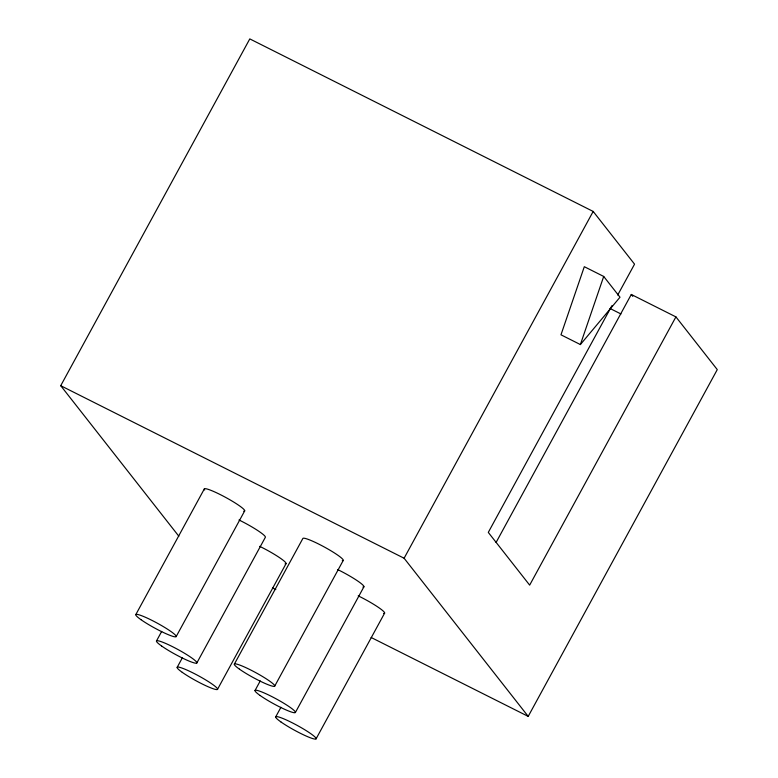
<?xml version="1.0" encoding="UTF-8"?>
<svg xmlns="http://www.w3.org/2000/svg" width="778" height="778" viewBox="0 0 778 778"><rect width="100%" height="100%" fill="white"/><g stroke="black" fill="none" stroke-linecap="round" stroke-linejoin="round"><path stroke-width="1.17" d="M580.378 344.557L603.709 276.453L584.307 266.698L560.977 334.812L580.378 344.557L619.998 297.206L603.709 276.453M178.843 536.227L60.723 385.694L249.796 38.9L593.176 211.441L634.547 264.16L617.713 295.037M135.79 614.63L204.313 488.954M156.475 640.984L161.698 631.405M176.168 636.579L244.691 510.893M177.16 667.349L182.383 657.76M196.853 662.934L265.376 537.258A22.98 2.762 28.6 0 0 238.992 519.986M217.539 689.298L286.061 563.622M234.343 664.149L302.866 538.473A22.98 2.762 28.6 0 1 326.789 548.364A22.98 2.762 28.6 0 1 342.271 560.705M255.028 690.504L260.251 680.925M274.722 686.099L343.244 560.423M275.713 716.869L280.936 707.28M295.407 712.454L363.929 586.777M496.072 542.48L631.289 294.463L675.917 316.889L717.277 369.608L528.204 716.392L404.103 558.234L593.176 211.441M316.092 738.818L384.614 613.142M611.916 305.676L488.292 532.405L529.662 585.124L675.917 316.889M610.078 308.506L620.941 313.962M60.723 385.694L404.103 558.234M272.563 587.944L275.811 589.578M371.135 637.474L528.204 716.392M631.289 294.463L632.777 296.36M259.677 546.341A22.98 2.762 28.6 0 1 280.206 558.098A22.98 2.762 28.6 0 1 285.079 563.904M204.711 489.984A22.98 2.762 28.6 0 1 225.61 497.385A22.98 2.762 28.6 0 1 243.718 511.185M358.22 595.86A22.98 2.762 28.6 0 1 378.76 607.618A22.98 2.762 28.6 0 1 383.632 613.424M337.545 569.506A22.98 2.762 28.6 0 1 358.075 581.263A22.98 2.762 28.6 0 1 362.947 587.059M280.839 721.877A22.98 2.762 28.6 0 0 315.109 739.1A22.98 2.762 28.6 0 0 291.75 722.548A22.98 2.762 28.6 0 0 280.839 721.877M182.285 672.357A22.98 2.762 28.6 0 0 216.556 689.58A22.98 2.762 28.6 0 0 193.197 673.028A22.98 2.762 28.6 0 0 182.285 672.357M161.6 645.993A22.98 2.762 28.6 0 0 195.881 663.216A22.98 2.762 28.6 0 0 172.512 646.664A22.98 2.762 28.6 0 0 161.6 645.993M140.925 619.638A22.98 2.762 28.6 0 0 175.196 636.861A22.98 2.762 28.6 0 0 151.827 620.309A22.98 2.762 28.6 0 0 140.925 619.638M260.153 695.522A22.98 2.762 28.6 0 0 294.434 712.736A22.98 2.762 28.6 0 0 271.065 696.193A22.98 2.762 28.6 0 0 260.153 695.522M239.468 669.158A22.98 2.762 28.6 0 0 273.749 686.381A22.98 2.762 28.6 0 0 250.38 669.829A22.98 2.762 28.6 0 0 239.468 669.158"/></g></svg>
